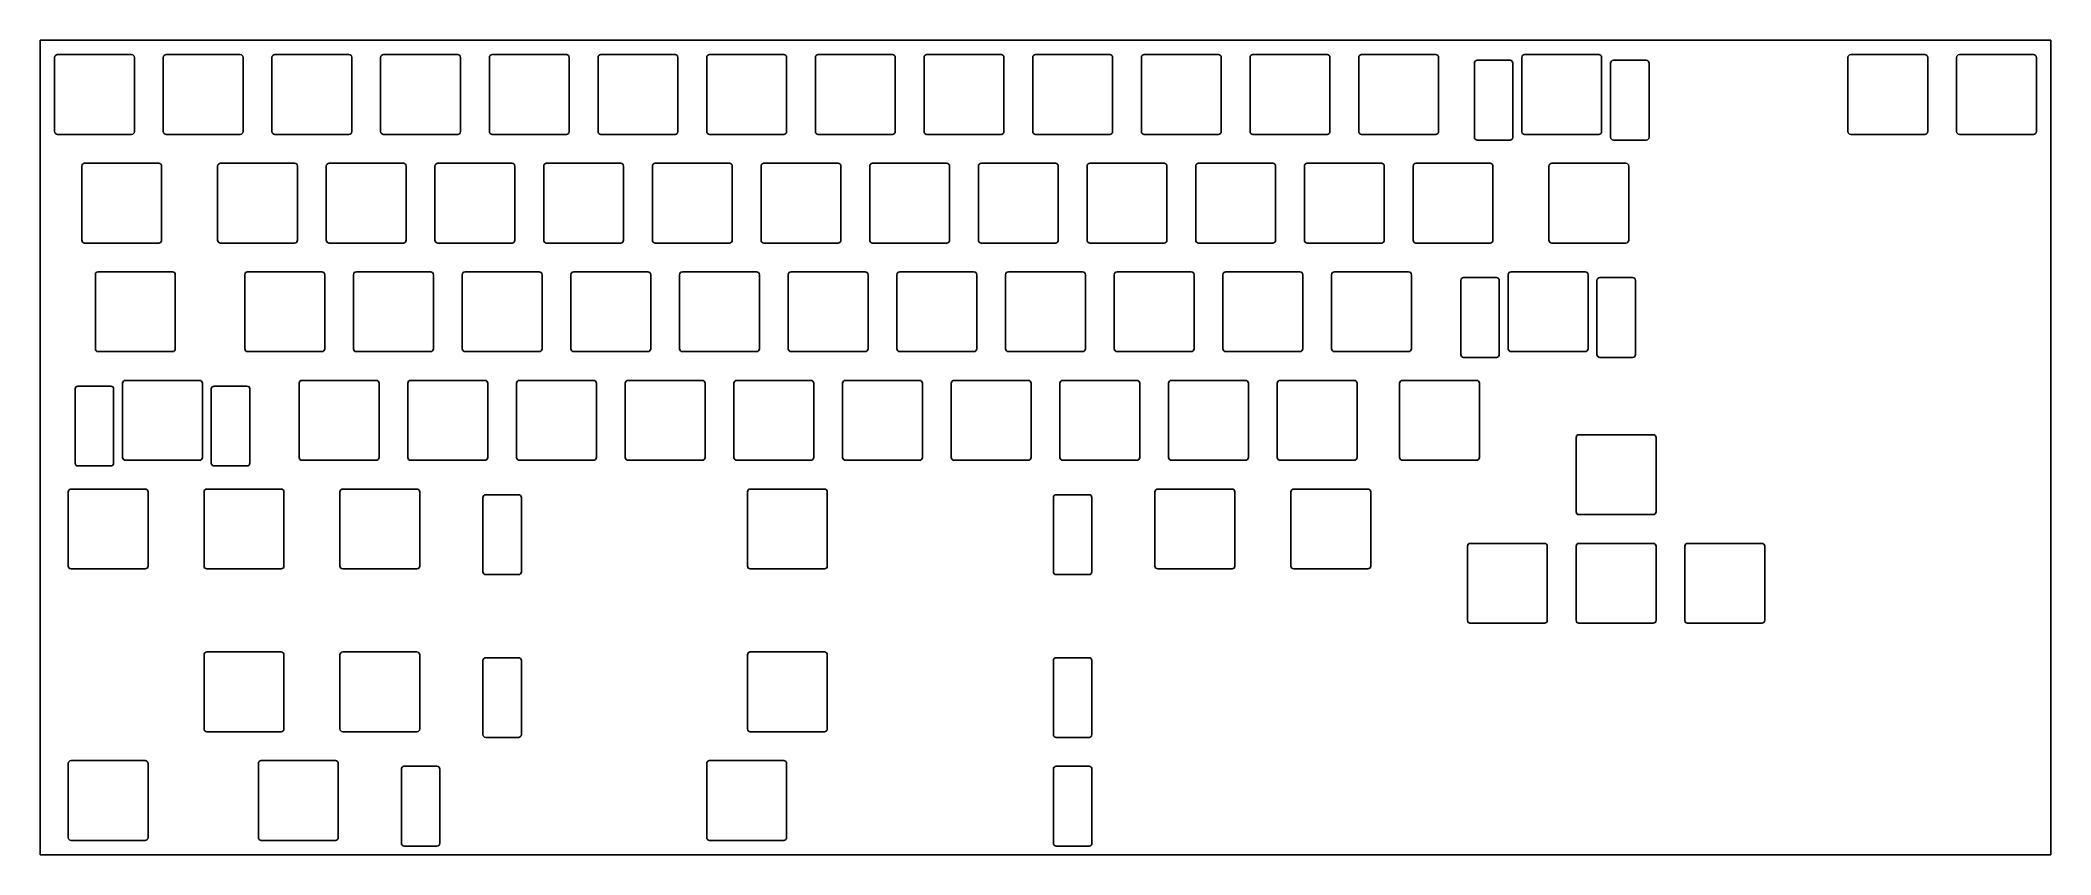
# Model space of a CAD drawing. Header units: millimetres. Extents: x 0 to 352, y -143 to 0.
import ezdxf

# ---------------------------------------------------------------- set-up
doc = ezdxf.new("R2010")
doc.units = ezdxf.units.MM

msp = doc.modelspace()

# ---------------------------------------------------------------- linework, layer by layer
for p, q in [((0, 0), (352.425, 0)), ((0, 0), (0, -142.875)), ((352.425, 0), (352.425, -142.875)), ((2.525, -3.025), (2.525, -16.025)), ((3.025, -2.525), (16.025, -2.525)), ((16.525, -3.025), (16.525, -16.025)), ((21.575, -3.025), (21.575, -16.025)), ((22.075, -2.525), (35.075, -2.525)), ((35.575, -3.025), (35.575, -16.025)), ((40.625, -3.025), (40.625, -16.025)), ((41.125, -2.525), (54.125, -2.525)), ((54.625, -3.025), (54.625, -16.025)), ((59.675, -3.025), (59.675, -16.025)), ((60.175, -2.525), (73.175, -2.525)), ((73.675, -3.025), (73.675, -16.025)), ((78.725, -3.025), (78.725, -16.025)), ((79.225, -2.525), (92.225, -2.525)), ((92.725, -3.025), (92.725, -16.025)), ((97.775, -3.025), (97.775, -16.025)), ((98.275, -2.525), (111.275, -2.525)), ((111.775, -3.025), (111.775, -16.025)), ((116.825, -3.025), (116.825, -16.025)), ((117.325, -2.525), (130.325, -2.525)), ((130.825, -3.025), (130.825, -16.025)), ((135.875, -3.025), (135.875, -16.025)), ((136.375, -2.525), (149.375, -2.525)), ((149.875, -3.025), (149.875, -16.025)), ((154.925, -3.025), (154.925, -16.025)), ((155.425, -2.525), (168.425, -2.525)), ((168.925, -3.025), (168.925, -16.025)), ((173.975, -3.025), (173.975, -16.025)), ((174.475, -2.525), (187.475, -2.525)), ((187.975, -3.025), (187.975, -16.025)), ((193.025, -3.025), (193.025, -16.025)), ((193.525, -2.525), (206.525, -2.525)), ((207.025, -3.025), (207.025, -16.025)), ((212.075, -3.025), (212.075, -16.025)), ((212.575, -2.525), (225.575, -2.525)), ((226.075, -3.025), (226.075, -16.025)), ((231.125, -3.025), (231.125, -16.025)), ((231.625, -2.525), (244.625, -2.525)), ((245.125, -3.025), (245.125, -16.025)), ((259.7, -3.025), (259.7, -16.025)), ((260.2, -2.525), (273.2, -2.525)), ((273.7, -3.025), (273.7, -16.025)), ((316.85, -3.025), (316.85, -16.025)), ((317.35, -2.525), (330.35, -2.525)), ((330.85, -3.025), (330.85, -16.025)), ((335.9, -3.025), (335.9, -16.025)), ((336.4, -2.525), (349.4, -2.525)), ((349.9, -3.025), (349.9, -16.025)), ((251.387, -4.025), (251.387, -17.025)), ((251.887, -3.525), (257.637, -3.525)), ((258.137, -4.025), (258.137, -17.025)), ((275.263, -4.025), (275.263, -17.025)), ((275.763, -3.525), (281.513, -3.525)), ((282.013, -4.025), (282.013, -17.025)), ((3.025, -16.525), (16.025, -16.525)), ((22.075, -16.525), (35.075, -16.525)), ((41.125, -16.525), (54.125, -16.525)), ((60.175, -16.525), (73.175, -16.525)), ((79.225, -16.525), (92.225, -16.525)), ((98.275, -16.525), (111.275, -16.525)), ((117.325, -16.525), (130.325, -16.525)), ((136.375, -16.525), (149.375, -16.525)), ((155.425, -16.525), (168.425, -16.525)), ((174.475, -16.525), (187.475, -16.525)), ((193.525, -16.525), (206.525, -16.525)), ((212.575, -16.525), (225.575, -16.525)), ((231.625, -16.525), (244.625, -16.525)), ((251.887, -17.525), (257.637, -17.525)), ((260.2, -16.525), (273.2, -16.525)), ((275.763, -17.525), (281.513, -17.525)), ((317.35, -16.525), (330.35, -16.525)), ((336.4, -16.525), (349.4, -16.525)), ((7.2875, -22.075), (7.2875, -35.075)), ((7.7875, -21.575), (20.7875, -21.575)), ((21.2875, -22.075), (21.2875, -35.075)), ((31.1, -22.075), (31.1, -35.075)), ((31.6, -21.575), (44.6, -21.575)), ((45.1, -22.075), (45.1, -35.075)), ((50.15, -22.075), (50.15, -35.075)), ((50.65, -21.575), (63.65, -21.575)), ((64.15, -22.075), (64.15, -35.075)), ((69.2, -22.075), (69.2, -35.075)), ((69.7, -21.575), (82.7, -21.575)), ((83.2, -22.075), (83.2, -35.075)), ((88.25, -22.075), (88.25, -35.075)), ((88.75, -21.575), (101.75, -21.575)), ((102.25, -22.075), (102.25, -35.075)), ((107.3, -22.075), (107.3, -35.075)), ((107.8, -21.575), (120.8, -21.575)), ((121.3, -22.075), (121.3, -35.075)), ((126.35, -22.075), (126.35, -35.075)), ((126.85, -21.575), (139.85, -21.575)), ((140.35, -22.075), (140.35, -35.075)), ((145.4, -22.075), (145.4, -35.075)), ((145.9, -21.575), (158.9, -21.575)), ((159.4, -22.075), (159.4, -35.075)), ((164.45, -22.075), (164.45, -35.075)), ((164.95, -21.575), (177.95, -21.575)), ((178.45, -22.075), (178.45, -35.075)), ((183.5, -22.075), (183.5, -35.075)), ((184, -21.575), (197, -21.575)), ((197.5, -22.075), (197.5, -35.075)), ((202.55, -22.075), (202.55, -35.075)), ((203.05, -21.575), (216.05, -21.575)), ((216.55, -22.075), (216.55, -35.075)), ((221.6, -22.075), (221.6, -35.075)), ((222.1, -21.575), (235.1, -21.575)), ((235.6, -22.075), (235.6, -35.075)), ((240.65, -22.075), (240.65, -35.075)), ((241.15, -21.575), (254.15, -21.575)), ((254.65, -22.075), (254.65, -35.075)), ((264.4625, -22.075), (264.4625, -35.075)), ((264.9625, -21.575), (277.9625, -21.575)), ((278.4625, -22.075), (278.4625, -35.075)), ((7.7875, -35.575), (20.7875, -35.575)), ((31.6, -35.575), (44.6, -35.575)), ((50.65, -35.575), (63.65, -35.575)), ((69.7, -35.575), (82.7, -35.575)), ((88.75, -35.575), (101.75, -35.575)), ((107.8, -35.575), (120.8, -35.575)), ((126.85, -35.575), (139.85, -35.575)), ((145.9, -35.575), (158.9, -35.575)), ((164.95, -35.575), (177.95, -35.575)), ((184, -35.575), (197, -35.575)), ((203.05, -35.575), (216.05, -35.575)), ((222.1, -35.575), (235.1, -35.575)), ((241.15, -35.575), (254.15, -35.575)), ((264.9625, -35.575), (277.9625, -35.575)), ((9.66875, -41.125), (9.66875, -54.125)), ((10.16875, -40.625), (23.16875, -40.625)), ((23.66875, -41.125), (23.66875, -54.125)), ((35.8625, -41.125), (35.8625, -54.125)), ((36.3625, -40.625), (49.3625, -40.625)), ((49.8625, -41.125), (49.8625, -54.125)), ((54.9125, -41.125), (54.9125, -54.125)), ((55.4125, -40.625), (68.4125, -40.625)), ((68.9125, -41.125), (68.9125, -54.125)), ((73.9625, -41.125), (73.9625, -54.125)), ((74.4625, -40.625), (87.4625, -40.625)), ((87.9625, -41.125), (87.9625, -54.125)), ((93.0125, -41.125), (93.0125, -54.125)), ((93.5125, -40.625), (106.5125, -40.625)), ((107.0125, -41.125), (107.0125, -54.125)), ((112.0625, -41.125), (112.0625, -54.125)), ((112.5625, -40.625), (125.5625, -40.625)), ((126.0625, -41.125), (126.0625, -54.125)), ((131.1125, -41.125), (131.1125, -54.125)), ((131.6125, -40.625), (144.6125, -40.625)), ((145.1125, -41.125), (145.1125, -54.125)), ((150.1625, -41.125), (150.1625, -54.125)), ((150.6625, -40.625), (163.6625, -40.625)), ((164.1625, -41.125), (164.1625, -54.125)), ((169.2125, -41.125), (169.2125, -54.125)), ((169.7125, -40.625), (182.7125, -40.625)), ((183.2125, -41.125), (183.2125, -54.125)), ((188.2625, -41.125), (188.2625, -54.125)), ((188.7625, -40.625), (201.7625, -40.625)), ((202.2625, -41.125), (202.2625, -54.125)), ((207.3125, -41.125), (207.3125, -54.125)), ((207.8125, -40.625), (220.8125, -40.625)), ((221.3125, -41.125), (221.3125, -54.125)), ((226.3625, -41.125), (226.3625, -54.125)), ((226.8625, -40.625), (239.8625, -40.625)), ((240.3625, -41.125), (240.3625, -54.125)), ((249.00575, -42.125), (249.00575, -55.125)), ((249.50575, -41.625), (255.25575, -41.625)), ((255.75575, -42.125), (255.75575, -55.125)), ((257.31875, -41.125), (257.31875, -54.125)), ((257.81875, -40.625), (270.81875, -40.625)), ((271.31875, -41.125), (271.31875, -54.125)), ((272.88175, -42.125), (272.88175, -55.125)), ((273.38175, -41.625), (279.13175, -41.625)), ((279.63175, -42.125), (279.63175, -55.125)), ((10.16875, -54.625), (23.16875, -54.625)), ((36.3625, -54.625), (49.3625, -54.625)), ((55.4125, -54.625), (68.4125, -54.625)), ((74.4625, -54.625), (87.4625, -54.625)), ((93.5125, -54.625), (106.5125, -54.625)), ((112.5625, -54.625), (125.5625, -54.625)), ((131.6125, -54.625), (144.6125, -54.625)), ((150.6625, -54.625), (163.6625, -54.625)), ((169.7125, -54.625), (182.7125, -54.625)), ((188.7625, -54.625), (201.7625, -54.625)), ((207.8125, -54.625), (220.8125, -54.625)), ((226.8625, -54.625), (239.8625, -54.625)), ((249.50575, -55.625), (255.25575, -55.625)), ((257.81875, -54.625), (270.81875, -54.625)), ((273.38175, -55.625), (279.13175, -55.625)), ((14.93125, -59.675), (27.93125, -59.675)), ((45.8875, -59.675), (58.8875, -59.675)), ((64.9375, -59.675), (77.9375, -59.675)), ((83.9875, -59.675), (96.9875, -59.675)), ((103.0375, -59.675), (116.0375, -59.675)), ((122.0875, -59.675), (135.0875, -59.675)), ((141.1375, -59.675), (154.1375, -59.675)), ((160.1875, -59.675), (173.1875, -59.675)), ((179.2375, -59.675), (192.2375, -59.675)), ((198.2875, -59.675), (211.2875, -59.675)), ((217.3375, -59.675), (230.3375, -59.675)), ((238.76875, -59.675), (251.76875, -59.675)), ((6.11825, -61.175), (6.11825, -74.175)), ((6.61825, -60.675), (12.36825, -60.675)), ((12.86825, -61.175), (12.86825, -74.175)), ((14.43125, -60.175), (14.43125, -73.175)), ((28.43125, -60.175), (28.43125, -73.175)), ((29.99425, -61.175), (29.99425, -74.175)), ((30.49425, -60.675), (36.24425, -60.675)), ((36.74425, -61.175), (36.74425, -74.175)), ((45.3875, -60.175), (45.3875, -73.175)), ((59.3875, -60.175), (59.3875, -73.175)), ((64.4375, -60.175), (64.4375, -73.175)), ((78.4375, -60.175), (78.4375, -73.175)), ((83.4875, -60.175), (83.4875, -73.175)), ((97.4875, -60.175), (97.4875, -73.175)), ((102.5375, -60.175), (102.5375, -73.175)), ((116.5375, -60.175), (116.5375, -73.175)), ((121.5875, -60.175), (121.5875, -73.175)), ((135.5875, -60.175), (135.5875, -73.175)), ((140.6375, -60.175), (140.6375, -73.175)), ((154.6375, -60.175), (154.6375, -73.175)), ((159.6875, -60.175), (159.6875, -73.175)), ((173.6875, -60.175), (173.6875, -73.175)), ((178.7375, -60.175), (178.7375, -73.175)), ((192.7375, -60.175), (192.7375, -73.175)), ((197.7875, -60.175), (197.7875, -73.175)), ((211.7875, -60.175), (211.7875, -73.175)), ((216.8375, -60.175), (216.8375, -73.175)), ((230.8375, -60.175), (230.8375, -73.175)), ((238.26875, -60.175), (238.26875, -73.175)), ((252.26875, -60.175), (252.26875, -73.175)), ((269.225, -69.7), (269.225, -82.7)), ((269.725, -69.2), (282.725, -69.2)), ((283.225, -69.7), (283.225, -82.7)), ((14.93125, -73.675), (27.93125, -73.675)), ((45.8875, -73.675), (58.8875, -73.675)), ((64.9375, -73.675), (77.9375, -73.675)), ((83.9875, -73.675), (96.9875, -73.675)), ((103.0375, -73.675), (116.0375, -73.675)), ((122.0875, -73.675), (135.0875, -73.675)), ((141.1375, -73.675), (154.1375, -73.675)), ((160.1875, -73.675), (173.1875, -73.675)), ((179.2375, -73.675), (192.2375, -73.675)), ((198.2875, -73.675), (211.2875, -73.675)), ((217.3375, -73.675), (230.3375, -73.675)), ((238.76875, -73.675), (251.76875, -73.675)), ((6.61825, -74.675), (12.36825, -74.675)), ((30.49425, -74.675), (36.24425, -74.675)), ((4.90625, -79.225), (4.90625, -92.225)), ((5.40625, -78.725), (18.40625, -78.725)), ((18.90625, -79.225), (18.90625, -92.225)), ((28.71875, -79.225), (28.71875, -92.225)), ((29.21875, -78.725), (42.21875, -78.725)), ((42.71875, -79.225), (42.71875, -92.225)), ((52.53125, -79.225), (52.53125, -92.225)), ((53.03125, -78.725), (66.03125, -78.725)), ((66.53125, -79.225), (66.53125, -92.225)), ((77.59375, -80.225), (77.59375, -93.225)), ((78.09375, -79.725), (83.84375, -79.725)), ((84.34375, -80.225), (84.34375, -93.225)), ((123.96875, -79.225), (123.96875, -92.225)), ((124.46875, -78.725), (137.46875, -78.725)), ((137.96875, -79.225), (137.96875, -92.225)), ((177.59375, -80.225), (177.59375, -93.225)), ((178.09375, -79.725), (183.84375, -79.725)), ((184.34375, -80.225), (184.34375, -93.225)), ((195.40625, -79.225), (195.40625, -92.225)), ((195.90625, -78.725), (208.90625, -78.725)), ((209.40625, -79.225), (209.40625, -92.225)), ((219.21875, -79.225), (219.21875, -92.225)), ((219.71875, -78.725), (232.71875, -78.725)), ((233.21875, -79.225), (233.21875, -92.225)), ((269.725, -83.2), (282.725, -83.2)), ((250.175, -88.75), (250.175, -101.75)), ((250.675, -88.25), (263.675, -88.25)), ((264.175, -88.75), (264.175, -101.75)), ((269.225, -88.75), (269.225, -101.75)), ((269.725, -88.25), (282.725, -88.25)), ((283.225, -88.75), (283.225, -101.75)), ((288.275, -88.75), (288.275, -101.75)), ((288.775, -88.25), (301.775, -88.25)), ((302.275, -88.75), (302.275, -101.75)), ((5.40625, -92.725), (18.40625, -92.725)), ((29.21875, -92.725), (42.21875, -92.725)), ((53.03125, -92.725), (66.03125, -92.725)), ((78.09375, -93.725), (83.84375, -93.725)), ((124.46875, -92.725), (137.46875, -92.725)), ((178.09375, -93.725), (183.84375, -93.725)), ((195.90625, -92.725), (208.90625, -92.725)), ((219.71875, -92.725), (232.71875, -92.725)), ((250.675, -102.25), (263.675, -102.25)), ((269.725, -102.25), (282.725, -102.25)), ((288.775, -102.25), (301.775, -102.25)), ((28.71875, -107.8), (28.71875, -120.8)), ((29.21875, -107.3), (42.21875, -107.3)), ((42.71875, -107.8), (42.71875, -120.8)), ((52.53125, -107.8), (52.53125, -120.8)), ((53.03125, -107.3), (66.03125, -107.3)), ((66.53125, -107.8), (66.53125, -120.8)), ((77.59375, -108.8), (77.59375, -121.8)), ((78.09375, -108.3), (83.84375, -108.3)), ((84.34375, -108.8), (84.34375, -121.8)), ((123.96875, -107.8), (123.96875, -120.8)), ((124.46875, -107.3), (137.46875, -107.3)), ((137.96875, -107.8), (137.96875, -120.8)), ((177.59375, -108.8), (177.59375, -121.8)), ((178.09375, -108.3), (183.84375, -108.3)), ((184.34375, -108.8), (184.34375, -121.8)), ((29.21875, -121.3), (42.21875, -121.3)), ((53.03125, -121.3), (66.03125, -121.3)), ((78.09375, -122.3), (83.84375, -122.3)), ((124.46875, -121.3), (137.46875, -121.3)), ((178.09375, -122.3), (183.84375, -122.3)), ((4.90625, -126.85), (4.90625, -139.85)), ((5.40625, -126.35), (18.40625, -126.35)), ((18.90625, -126.85), (18.90625, -139.85)), ((38.24375, -126.85), (38.24375, -139.85)), ((38.74375, -126.35), (51.74375, -126.35)), ((52.24375, -126.85), (52.24375, -139.85)), ((116.825, -126.85), (116.825, -139.85)), ((117.325, -126.35), (130.325, -126.35)), ((130.825, -126.85), (130.825, -139.85)), ((63.3, -127.85), (63.3, -140.85)), ((63.8, -127.35), (69.55, -127.35)), ((70.05, -127.85), (70.05, -140.85)), ((177.6, -127.85), (177.6, -140.85)), ((178.1, -127.35), (183.85, -127.35)), ((184.35, -127.85), (184.35, -140.85)), ((5.40625, -140.35), (18.40625, -140.35)), ((38.74375, -140.35), (51.74375, -140.35)), ((117.325, -140.35), (130.325, -140.35)), ((0, -142.875), (352.425, -142.875)), ((63.8, -141.35), (69.55, -141.35)), ((178.1, -141.35), (183.85, -141.35))]:
    msp.add_line(p, q)
for centre, start, end in [((3.025, -3.025), 90, 180), ((16.025, -3.025), 0, 90), ((22.075, -3.025), 90, 180), ((35.075, -3.025), 0, 90), ((41.125, -3.025), 90, 180), ((54.125, -3.025), 0, 90), ((60.175, -3.025), 90, 180), ((73.175, -3.025), 0, 90), ((79.225, -3.025), 90, 180), ((92.225, -3.025), 0, 90), ((98.275, -3.025), 90, 180), ((111.275, -3.025), 0, 90), ((117.325, -3.025), 90, 180), ((130.325, -3.025), 0, 90), ((136.375, -3.025), 90, 180), ((149.375, -3.025), 0, 90), ((155.425, -3.025), 90, 180), ((168.425, -3.025), 0, 90), ((174.475, -3.025), 90, 180), ((187.475, -3.025), 0, 90), ((193.525, -3.025), 90, 180), ((206.525, -3.025), 0, 90), ((212.575, -3.025), 90, 180), ((225.575, -3.025), 0, 90), ((231.625, -3.025), 90, 180), ((244.625, -3.025), 0, 90), ((260.2, -3.025), 90, 180), ((273.2, -3.025), 0, 90), ((317.35, -3.025), 90, 180), ((330.35, -3.025), 0, 90), ((336.4, -3.025), 90, 180), ((349.4, -3.025), 0, 90), ((251.887, -4.025), 90, 180), ((257.637, -4.025), 0, 90), ((275.763, -4.025), 90, 180), ((281.513, -4.025), 0, 90), ((3.025, -16.025), 180, 270), ((16.025, -16.025), 270, 360), ((22.075, -16.025), 180, 270), ((35.075, -16.025), 270, 360), ((41.125, -16.025), 180, 270), ((54.125, -16.025), 270, 360), ((60.175, -16.025), 180, 270), ((73.175, -16.025), 270, 360), ((79.225, -16.025), 180, 270), ((92.225, -16.025), 270, 360), ((98.275, -16.025), 180, 270), ((111.275, -16.025), 270, 360), ((117.325, -16.025), 180, 270), ((130.325, -16.025), 270, 360), ((136.375, -16.025), 180, 270), ((149.375, -16.025), 270, 360), ((155.425, -16.025), 180, 270), ((168.425, -16.025), 270, 360), ((174.475, -16.025), 180, 270), ((187.475, -16.025), 270, 360), ((193.525, -16.025), 180, 270), ((206.525, -16.025), 270, 360), ((212.575, -16.025), 180, 270), ((225.575, -16.025), 270, 360), ((231.625, -16.025), 180, 270), ((244.625, -16.025), 270, 360), ((251.887, -17.025), 180, 270), ((257.637, -17.025), 270, 360), ((260.2, -16.025), 180, 270), ((273.2, -16.025), 270, 360), ((275.763, -17.025), 180, 270), ((281.513, -17.025), 270, 360), ((317.35, -16.025), 180, 270), ((330.35, -16.025), 270, 360), ((336.4, -16.025), 180, 270), ((349.4, -16.025), 270, 360), ((7.7875, -22.075), 90, 180), ((20.7875, -22.075), 0, 90), ((31.6, -22.075), 90, 180), ((44.6, -22.075), 0, 90), ((50.65, -22.075), 90, 180), ((63.65, -22.075), 0, 90), ((69.7, -22.075), 90, 180), ((82.7, -22.075), 0, 90), ((88.75, -22.075), 90, 180), ((101.75, -22.075), 0, 90), ((107.8, -22.075), 90, 180), ((120.8, -22.075), 0, 90), ((126.85, -22.075), 90, 180), ((139.85, -22.075), 0, 90), ((145.9, -22.075), 90, 180), ((158.9, -22.075), 0, 90), ((164.95, -22.075), 90, 180), ((177.95, -22.075), 0, 90), ((184, -22.075), 90, 180), ((197, -22.075), 0, 90), ((203.05, -22.075), 90, 180), ((216.05, -22.075), 0, 90), ((222.1, -22.075), 90, 180), ((235.1, -22.075), 0, 90), ((241.15, -22.075), 90, 180), ((254.15, -22.075), 0, 90), ((264.9625, -22.075), 90, 180), ((277.9625, -22.075), 0, 90), ((7.7875, -35.075), 180, 270), ((20.7875, -35.075), 270, 360), ((31.6, -35.075), 180, 270), ((44.6, -35.075), 270, 360), ((50.65, -35.075), 180, 270), ((63.65, -35.075), 270, 360), ((69.7, -35.075), 180, 270), ((82.7, -35.075), 270, 360), ((88.75, -35.075), 180, 270), ((101.75, -35.075), 270, 360), ((107.8, -35.075), 180, 270), ((120.8, -35.075), 270, 360), ((126.85, -35.075), 180, 270), ((139.85, -35.075), 270, 360), ((145.9, -35.075), 180, 270), ((158.9, -35.075), 270, 360), ((164.95, -35.075), 180, 270), ((177.95, -35.075), 270, 360), ((184, -35.075), 180, 270), ((197, -35.075), 270, 360), ((203.05, -35.075), 180, 270), ((216.05, -35.075), 270, 360), ((222.1, -35.075), 180, 270), ((235.1, -35.075), 270, 360), ((241.15, -35.075), 180, 270), ((254.15, -35.075), 270, 360), ((264.9625, -35.075), 180, 270), ((277.9625, -35.075), 270, 360), ((10.16875, -41.125), 90, 180), ((23.16875, -41.125), 0, 90), ((36.3625, -41.125), 90, 180), ((49.3625, -41.125), 0, 90), ((55.4125, -41.125), 90, 180), ((68.4125, -41.125), 0, 90), ((74.4625, -41.125), 90, 180), ((87.4625, -41.125), 0, 90), ((93.5125, -41.125), 90, 180), ((106.5125, -41.125), 0, 90), ((112.5625, -41.125), 90, 180), ((125.5625, -41.125), 0, 90), ((131.6125, -41.125), 90, 180), ((144.6125, -41.125), 0, 90), ((150.6625, -41.125), 90, 180), ((163.6625, -41.125), 0, 90), ((169.7125, -41.125), 90, 180), ((182.7125, -41.125), 0, 90), ((188.7625, -41.125), 90, 180), ((201.7625, -41.125), 0, 90), ((207.8125, -41.125), 90, 180), ((220.8125, -41.125), 0, 90), ((226.8625, -41.125), 90, 180), ((239.8625, -41.125), 0, 90), ((249.50575, -42.125), 90, 180), ((255.25575, -42.125), 0, 90), ((257.81875, -41.125), 90, 180), ((270.81875, -41.125), 0, 90), ((273.38175, -42.125), 90, 180), ((279.13175, -42.125), 0, 90), ((10.16875, -54.125), 180, 270), ((23.16875, -54.125), 270, 360), ((36.3625, -54.125), 180, 270), ((49.3625, -54.125), 270, 360), ((55.4125, -54.125), 180, 270), ((68.4125, -54.125), 270, 360), ((74.4625, -54.125), 180, 270), ((87.4625, -54.125), 270, 360), ((93.5125, -54.125), 180, 270), ((106.5125, -54.125), 270, 360), ((112.5625, -54.125), 180, 270), ((125.5625, -54.125), 270, 360), ((131.6125, -54.125), 180, 270), ((144.6125, -54.125), 270, 360), ((150.6625, -54.125), 180, 270), ((163.6625, -54.125), 270, 360), ((169.7125, -54.125), 180, 270), ((182.7125, -54.125), 270, 360), ((188.7625, -54.125), 180, 270), ((201.7625, -54.125), 270, 360), ((207.8125, -54.125), 180, 270), ((220.8125, -54.125), 270, 360), ((226.8625, -54.125), 180, 270), ((239.8625, -54.125), 270, 360), ((249.50575, -55.125), 180, 270), ((255.25575, -55.125), 270, 360), ((257.81875, -54.125), 180, 270), ((270.81875, -54.125), 270, 360), ((273.38175, -55.125), 180, 270), ((279.13175, -55.125), 270, 360), ((14.93125, -60.175), 90, 180), ((27.93125, -60.175), 0, 90), ((45.8875, -60.175), 90, 180), ((58.8875, -60.175), 0, 90), ((64.9375, -60.175), 90, 180), ((77.9375, -60.175), 0, 90), ((83.9875, -60.175), 90, 180), ((96.9875, -60.175), 0, 90), ((103.0375, -60.175), 90, 180), ((116.0375, -60.175), 0, 90), ((122.0875, -60.175), 90, 180), ((135.0875, -60.175), 0, 90), ((141.1375, -60.175), 90, 180), ((154.1375, -60.175), 0, 90), ((160.1875, -60.175), 90, 180), ((173.1875, -60.175), 0, 90), ((179.2375, -60.175), 90, 180), ((192.2375, -60.175), 0, 90), ((198.2875, -60.175), 90, 180), ((211.2875, -60.175), 0, 90), ((217.3375, -60.175), 90, 180), ((230.3375, -60.175), 0, 90), ((238.76875, -60.175), 90, 180), ((251.76875, -60.175), 0, 90), ((6.61825, -61.175), 90, 180), ((12.36825, -61.175), 0, 90), ((30.49425, -61.175), 90, 180), ((36.24425, -61.175), 0, 90), ((269.725, -69.7), 90, 180), ((282.725, -69.7), 0, 90), ((14.93125, -73.175), 180, 270), ((27.93125, -73.175), 270, 360), ((45.8875, -73.175), 180, 270), ((58.8875, -73.175), 270, 360), ((64.9375, -73.175), 180, 270), ((77.9375, -73.175), 270, 360), ((83.9875, -73.175), 180, 270), ((96.9875, -73.175), 270, 360), ((103.0375, -73.175), 180, 270), ((116.0375, -73.175), 270, 360), ((122.0875, -73.175), 180, 270), ((135.0875, -73.175), 270, 360), ((141.1375, -73.175), 180, 270), ((154.1375, -73.175), 270, 360), ((160.1875, -73.175), 180, 270), ((173.1875, -73.175), 270, 360), ((179.2375, -73.175), 180, 270), ((192.2375, -73.175), 270, 360), ((198.2875, -73.175), 180, 270), ((211.2875, -73.175), 270, 360), ((217.3375, -73.175), 180, 270), ((230.3375, -73.175), 270, 360), ((238.76875, -73.175), 180, 270), ((251.76875, -73.175), 270, 360), ((6.61825, -74.175), 180, 270), ((12.36825, -74.175), 270, 360), ((30.49425, -74.175), 180, 270), ((36.24425, -74.175), 270, 360), ((5.40625, -79.225), 90, 180), ((18.40625, -79.225), 0, 90), ((29.21875, -79.225), 90, 180), ((42.21875, -79.225), 0, 90), ((53.03125, -79.225), 90, 180), ((66.03125, -79.225), 0, 90), ((78.09375, -80.225), 90, 180), ((83.84375, -80.225), 0, 90), ((124.46875, -79.225), 90, 180), ((137.46875, -79.225), 0, 90), ((178.09375, -80.225), 90, 180), ((183.84375, -80.225), 0, 90), ((195.90625, -79.225), 90, 180), ((208.90625, -79.225), 0, 90), ((219.71875, -79.225), 90, 180), ((232.71875, -79.225), 0, 90), ((269.725, -82.7), 180, 270), ((282.725, -82.7), 270, 360), ((250.675, -88.75), 90, 180), ((263.675, -88.75), 0, 90), ((269.725, -88.75), 90, 180), ((282.725, -88.75), 0, 90), ((288.775, -88.75), 90, 180), ((301.775, -88.75), 0, 90), ((5.40625, -92.225), 180, 270), ((18.40625, -92.225), 270, 360), ((29.21875, -92.225), 180, 270), ((42.21875, -92.225), 270, 360), ((53.03125, -92.225), 180, 270), ((66.03125, -92.225), 270, 360), ((78.09375, -93.225), 180, 270), ((83.84375, -93.225), 270, 360), ((124.46875, -92.225), 180, 270), ((137.46875, -92.225), 270, 360), ((178.09375, -93.225), 180, 270), ((183.84375, -93.225), 270, 360), ((195.90625, -92.225), 180, 270), ((208.90625, -92.225), 270, 360), ((219.71875, -92.225), 180, 270), ((232.71875, -92.225), 270, 360), ((250.675, -101.75), 180, 270), ((263.675, -101.75), 270, 360), ((269.725, -101.75), 180, 270), ((282.725, -101.75), 270, 360), ((288.775, -101.75), 180, 270), ((301.775, -101.75), 270, 360), ((29.21875, -107.8), 90, 180), ((42.21875, -107.8), 0, 90), ((53.03125, -107.8), 90, 180), ((66.03125, -107.8), 0, 90), ((78.09375, -108.8), 90, 180), ((83.84375, -108.8), 0, 90), ((124.46875, -107.8), 90, 180), ((137.46875, -107.8), 0, 90), ((178.09375, -108.8), 90, 180), ((183.84375, -108.8), 0, 90), ((29.21875, -120.8), 180, 270), ((42.21875, -120.8), 270, 360), ((53.03125, -120.8), 180, 270), ((66.03125, -120.8), 270, 360), ((78.09375, -121.8), 180, 270), ((83.84375, -121.8), 270, 360), ((124.46875, -120.8), 180, 270), ((137.46875, -120.8), 270, 360), ((178.09375, -121.8), 180, 270), ((183.84375, -121.8), 270, 360), ((5.40625, -126.85), 90, 180), ((18.40625, -126.85), 0, 90), ((38.74375, -126.85), 90, 180), ((51.74375, -126.85), 0, 90), ((117.325, -126.85), 90, 180), ((130.325, -126.85), 0, 90), ((63.8, -127.85), 90, 180), ((69.55, -127.85), 0, 90), ((178.1, -127.85), 90, 180), ((183.85, -127.85), 0, 90), ((5.40625, -139.85), 180, 270), ((18.40625, -139.85), 270, 360), ((38.74375, -139.85), 180, 270), ((51.74375, -139.85), 270, 360), ((63.8, -140.85), 180, 270), ((69.55, -140.85), 270, 360), ((117.325, -139.85), 180, 270), ((130.325, -139.85), 270, 360), ((178.1, -140.85), 180, 270), ((183.85, -140.85), 270, 360)]:
    msp.add_arc(centre, 0.5, start, end)

doc.saveas('drawing.dxf')
